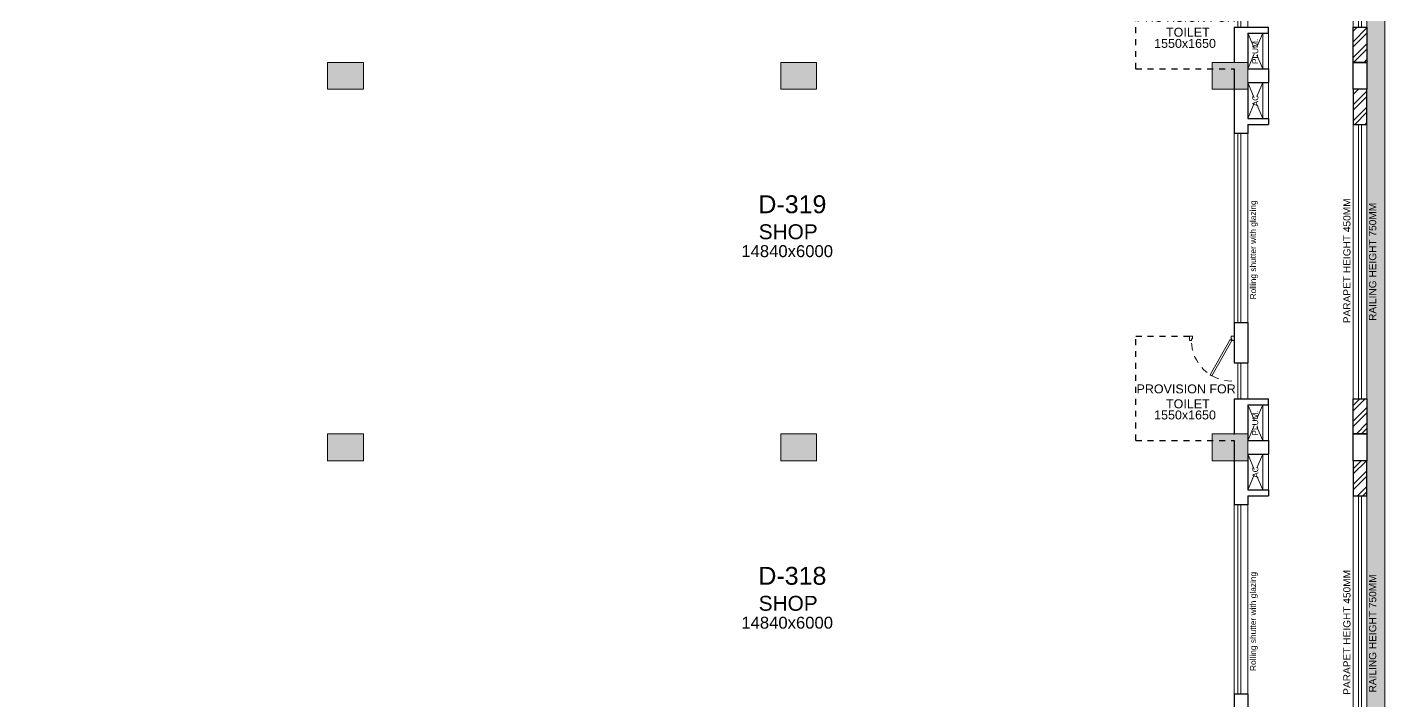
# Model space of a CAD drawing. Header units: metres. Extents: x 9819 to 10514, y 4405 to 4599.
# Drawn here: x 10389.69 to 10412.47, y 4466.11 to 4477.4 of the extents above; entities that cross this region are included whole.
import ezdxf
from ezdxf.enums import TextEntityAlignment as Align

# ---------------------------------------------------------------- set-up
doc = ezdxf.new("R2010")
doc.units = ezdxf.units.M
doc.header["$MEASUREMENT"] = 0
doc.linetypes.add('DASHED2', pattern=[0.375, 0.25, -0.125])
doc.linetypes.add('HIDDEN', pattern=[0.375, 0.25, -0.125])
doc.layers.add('A_COL. NO', color=4, linetype='Continuous')
for name, color, linetype, lineweight in [('A_CONC', 1, 'Continuous', 30), ('A_DOOR-WIN', 23, 'Continuous', 9), ('A_DOTTED', 8, 'HIDDEN', 0), ('A_EXCAVATION', 15, 'Continuous', 20), ('A_GLAZE', 140, 'Continuous', 5), ('A_LEDGE', 252, 'Continuous', 15), ('A_SHOP NO.', 113, 'Continuous', 5), ('A_SILL 0.09', 9, 'Continuous', 9), ('A_SILL 0.25', 25, 'Continuous', 15), ('A_TEXT', 7, 'Continuous', 5), ('A_WALL', 7, 'Continuous', 30), ('A_Wall Hatch', 8, 'Continuous', 5), ('COLUMN-FINAL', 210, 'Continuous', 20), ('Doorline', 251, 'DASHED2', 13)]:
    doc.layers.add(name, color=color, linetype=linetype, lineweight=lineweight)
doc.layers.get('A_COL. NO').off()
doc.styles.get("Standard").update_dxf_attribs({"font": 'arial.ttf'})
pattern_1 = [(225, (9876.38707, 4328.92705), (0.1325825215, -0.1325825215), []), (225, (9876.29869, 4328.92705), (0.1325825215, -0.1325825215), [])]

# ---------------------------------------------------------------- blocks, each defined once
blk = doc.blocks.new('D 750')
at = {"layer": 'A_DOOR-WIN'}
for points in [[(-0.372, 0.665), (-0.035, 0.075), (-0.063, 0.059), (-0.4, 0.649)], [(-0.75, 0.075), (-0.75, 0), (-0.7, 0), (-0.7, 0.043), (-0.715, 0.043), (-0.715, 0.075)], [(0, 0.075), (0, 0), (-0.05, 0), (-0.05, 0.043), (-0.035, 0.043), (-0.035, 0.075)]]:
    blk.add_lwpolyline(points, close=True, dxfattribs=at)
at = {"layer": 'Doorline', "ltscale": 0.5}
blk.add_arc((-0.035, 0.075), 0.68, 90, 180, dxfattribs=at)
blk = doc.blocks.new('Typical shops 3rd')
at = {"layer": 'A_DOOR-WIN'}
for p, q in [((30.095, -1.08), (30.095, -4.25)), ((30.145, -1.08), (30.145, -4.25))]:
    blk.add_line(p, q, dxfattribs=at)
at = {"layer": 'A_DOTTED'}
for p, q in [((30.51, -0.23), (30.26, -0.83)), ((30.51, -0.83), (30.26, -0.23)), ((30.51, -5.63), (30.26, -6.23)), ((30.51, -6.23), (30.26, -5.63))]:
    blk.add_line(p, q, dxfattribs=at)
at = {"layer": 'A_GLAZE'}
for p, q in [((30.095, -4.93), (30.095, -5.53)), ((30.145, -4.93), (30.145, -5.53))]:
    blk.add_line(p, q, dxfattribs=at)
at = {"layer": 'A_LEDGE'}
for p, q in [((30.51, -0.83), (30.51, -0.23)), ((30.61, -0.83), (30.61, -0.23)), ((30.51, -5.63), (30.51, -6.23)), ((30.61, -5.63), (30.61, -6.23))]:
    blk.add_line(p, q, dxfattribs=at)
at = {"layer": 'A_SILL 0.09'}
for p, q in [((30.03, -4.25), (30.03, -1.08)), ((30.26, -1.08), (30.26, -4.25)), ((30.26, -4.93), (30.26, -5.53))]:
    blk.add_line(p, q, dxfattribs=at)
at = {"layer": 'A_WALL'}
for p, q in [((30.03, 0), (30.03, -1.08)), ((30.61, 0), (30.61, -0.23)), ((30.26, -0.23), (30.61, -0.23)), ((30.26, -0.23), (30.26, -0.83)), ((30.26, -0.83), (30.61, -0.83)), ((30.61, -0.83), (30.61, -0.93)), ((30.26, -1.08), (30.03, -1.08)), ((30.26, -0.93), (30.61, -0.93)), ((30.26, -0.93), (30.26, -1.08)), ((30.03, -4.25), (30.03, -4.93)), ((30.03, -4.25), (30.26, -4.25)), ((30.26, -4.25), (30.26, -4.93)), ((30.03, -4.93), (30.26, -4.93)), ((30.03, -5.53), (30.61, -5.53)), ((30.03, -5.53), (30.03, -6.13)), ((30.26, -5.63), (30.26, -6.23)), ((30.26, -5.63), (30.61, -5.63)), ((30.61, -5.63), (30.61, -5.53)), ((30.26, -6.23), (30.61, -6.23))]:
    blk.add_line(p, q, dxfattribs=at)
at = {"layer": 'A_WALL', "color": 252, "linetype": 'DASHED2', "ltscale": 0.3, "true_color": 0x939598}
blk.add_line((28.38, -6.23), (30.03, -6.23), dxfattribs=at)
blk.add_lwpolyline([(28.38, -6.23), (28.38, -4.48), (29.28, -4.48)], dxfattribs=at)
at = {"layer": 'A_DOOR-WIN', "xscale": -1, "rotation": 180}
blk.add_blockref('D 750', (30.03, -4.48), dxfattribs=at)
at = {"layer": 'A_TEXT'}
for s, p in [('AC', (30.436, -0.531)), ('Rolling shutter with glazing', (30.399, -3.034)), ('PLUM.', (30.434, -5.936))]:
    blk.add_text(s, height=0.1, rotation=90, dxfattribs=at).set_placement(p, align=Align.CENTER)
for s, height, p in [('SHOP', 0.25, (22.548, -2.855)), ('14840x6000', 0.2, (22.531, -3.155)), ('1550x1650', 0.15, (29.207, -5.877))]:
    blk.add_text(s, height=height, dxfattribs=at).set_placement(p, align=Align.CENTER)
at = {"layer": 'A_TEXT', "insert": (28.239, -5.29), "char_height": 0.15, "width": 1.97366, "attachment_point": 1}
blk.add_mtext('\\pxqc;PROVISION FOR\\P TOILET ', dxfattribs=at)
blk = doc.blocks.new('A$C53d28cad')
at = {"lineweight": 30, "true_color": 0x636466}
h = blk.add_hatch(dxfattribs=at)
h.set_pattern_fill('ANSI32', color=251, scale=0.5, angle=180)
h.set_pattern_definition([(225, (-10257.98526, -4400.2226), (0.1325825215, -0.1325825215), []), (225, (-10258.07365, -4400.2226), (0.1325825215, -0.1325825215), [])])
h.paths.add_polyline_path([(-33.68, -69.15), (-33.91, -69.15), (-33.91, -69.74), (-33.68, -69.74), (-33.68, -69.15)])
h.paths.add_polyline_path([(-33.185, -70.175), (-33.185, -69.753), (-33.508, -69.753), (-33.508, -70.175)], flags=9)
h.paths.add_polyline_path([(-33.185, -67.128), (-33.185, -66.59), (-33.508, -66.59), (-33.508, -67.128)], flags=9)
h.paths.add_polyline_path([(-33.185, -70.175), (-33.185, -69.753), (-33.508, -69.753), (-33.508, -70.175)], flags=9)
h.paths.add_polyline_path([(-6.586, -0.468), (-4.544, -0.468), (-4.544, -0.218), (-6.586, -0.218)], flags=9)
h.paths.add_polyline_path([(-14.245, -0.468), (-12.203, -0.468), (-12.203, -0.218), (-14.245, -0.218)], flags=9)
h.paths.add_polyline_path([(-21.638, -0.468), (-19.597, -0.468), (-19.597, -0.218), (-21.638, -0.218)], flags=9)
h.paths.add_polyline_path([(-29.159, -0.468), (-27.118, -0.468), (-27.118, -0.218), (-29.159, -0.218)], flags=9)
h.paths.add_polyline_path([(-33.456, -5.829), (-33.456, -3.788), (-33.706, -3.788), (-33.706, -5.829)], flags=9)
h.paths.add_polyline_path([(-33.456, -12.039), (-33.456, -9.998), (-33.706, -9.998), (-33.706, -12.039)], flags=9)
h.paths.add_polyline_path([(-33.456, -18.269), (-33.456, -16.228), (-33.706, -16.228), (-33.706, -18.269)], flags=9)
h.paths.add_polyline_path([(-33.456, -24.499), (-33.456, -22.458), (-33.706, -22.458), (-33.706, -24.499)], flags=9)
h.paths.add_polyline_path([(-33.456, -30.729), (-33.456, -28.688), (-33.706, -28.688), (-33.706, -30.729)], flags=9)
h.paths.add_polyline_path([(-33.456, -36.739), (-33.456, -34.698), (-33.706, -34.698), (-33.706, -36.739)], flags=9)
h.paths.add_polyline_path([(-33.456, -42.969), (-33.456, -40.928), (-33.706, -40.928), (-33.706, -42.969)], flags=9)
h.paths.add_polyline_path([(-33.456, -67.889), (-33.456, -65.848), (-33.706, -65.848), (-33.706, -67.889)], flags=9)
h.paths.add_polyline_path([(-33.456, -61.659), (-33.456, -59.618), (-33.706, -59.618), (-33.706, -61.659)], flags=9)
h.paths.add_polyline_path([(-33.456, -55.429), (-33.456, -53.388), (-33.706, -53.388), (-33.706, -55.429)], flags=9)
h.paths.add_polyline_path([(-33.456, -49.199), (-33.456, -47.158), (-33.706, -47.158), (-33.706, -49.199)], flags=9)
h.paths.add_polyline_path([(-0.208, -5.867), (-0.208, -3.712), (-0.458, -3.712), (-0.458, -5.867)], flags=9)
h.paths.add_polyline_path([(-0.208, -12.077), (-0.208, -9.922), (-0.458, -9.922), (-0.458, -12.077)], flags=9)
h.paths.add_polyline_path([(-0.208, -18.307), (-0.208, -16.152), (-0.458, -16.152), (-0.458, -18.307)], flags=9)
h.paths.add_polyline_path([(-0.208, -24.537), (-0.208, -22.382), (-0.458, -22.382), (-0.458, -24.537)], flags=9)
h.paths.add_polyline_path([(-0.208, -30.767), (-0.208, -28.612), (-0.458, -28.612), (-0.458, -30.767)], flags=9)
h.paths.add_polyline_path([(-0.208, -36.777), (-0.208, -34.622), (-0.458, -34.622), (-0.458, -36.777)], flags=9)
h.paths.add_polyline_path([(-0.208, -43.007), (-0.208, -40.852), (-0.458, -40.852), (-0.458, -43.007)], flags=9)
h.paths.add_polyline_path([(-0.208, -67.927), (-0.208, -65.772), (-0.458, -65.772), (-0.458, -67.927)], flags=9)
h.paths.add_polyline_path([(-0.208, -61.697), (-0.208, -59.542), (-0.458, -59.542), (-0.458, -61.697)], flags=9)
h.paths.add_polyline_path([(-0.208, -55.467), (-0.208, -53.312), (-0.458, -53.312), (-0.458, -55.467)], flags=9)
h.paths.add_polyline_path([(-0.208, -49.237), (-0.208, -47.082), (-0.458, -47.082), (-0.458, -49.237)], flags=9)
h = blk.add_hatch(dxfattribs=at)
h.set_pattern_fill('ANSI32', color=251, scale=0.5, angle=180)
h.set_pattern_definition(pattern_1)
h.paths.add_polyline_path([(0, -19.53), (0, -20.12), (-0.23, -20.12), (-0.23, -19.53)])
h = blk.add_hatch(dxfattribs=at)
h.set_pattern_fill('ANSI32', color=251, scale=0.5, angle=180)
h.set_pattern_definition(pattern_1)
h.paths.add_polyline_path([(0, -21.16), (0, -20.57), (-0.23, -20.57), (-0.23, -21.16)])
h = blk.add_hatch(dxfattribs=at)
h.set_pattern_fill('ANSI32', color=251, scale=0.5, angle=180)
h.set_pattern_definition(pattern_1)
h.paths.add_polyline_path([(0, -25.76), (0, -26.35), (-0.23, -26.35), (-0.23, -25.76)])
h = blk.add_hatch(dxfattribs=at)
h.set_pattern_fill('ANSI32', color=251, scale=0.5, angle=180)
h.set_pattern_definition(pattern_1)
h.paths.add_polyline_path([(0, -27.39), (0, -26.8), (-0.23, -26.8), (-0.23, -27.39)])
at = {"layer": 'A_CONC'}
for points in [[(0, -20.57), (-0.23, -20.57), (-0.23, -20.12), (0, -20.12)], [(0, -26.8), (-0.23, -26.8), (-0.23, -26.35), (0, -26.35)]]:
    blk.add_lwpolyline(points, close=True, dxfattribs=at)
at = {"layer": 'A_WALL'}
for points in [[(0, -19.53), (0, -20.12), (-0.23, -20.12), (-0.23, -19.53)], [(0, -21.16), (0, -20.57), (-0.23, -20.57), (-0.23, -21.16)], [(0, -25.76), (0, -26.35), (-0.23, -26.35), (-0.23, -25.76)], [(0, -27.39), (0, -26.8), (-0.23, -26.8), (-0.23, -27.39)]]:
    blk.add_lwpolyline(points, close=True, dxfattribs=at)
blk = doc.blocks.new('A$Ca4911a7c')
at = {"transparency": 33554493}
h = blk.add_hatch(color=256, dxfattribs=at)
h.dxf.hatch_style = 1
h.paths.add_polyline_path([(0, 0), (-34.51, 0), (-34.51, -72.68), (0, -72.68)])
h.paths.add_polyline_path([(-0.3, -0.3), (-34.21, -0.3), (-34.21, -72.38), (-0.3, -72.38)], flags=16)
blk.add_lwpolyline([(0, 0), (-34.51, 0), (-34.51, -72.68), (0, -72.68)], close=True)
at = {"layer": 'A_GLAZE'}
for points in [[(-0.39, -15.23), (-0.44, -15.23), (-0.44, -19.83), (-0.39, -19.83)], [(-0.39, -21.46), (-0.44, -21.46), (-0.44, -26.06), (-0.39, -26.06)]]:
    blk.add_lwpolyline(points, close=True, dxfattribs=at)
at = {"layer": 'A_GLAZE', "elevation": 0}
blk.add_lwpolyline([(-0.39, -27.69), (-0.44, -27.69), (-0.44, -32.29), (-0.39, -32.29)], close=True, dxfattribs=at)
at = {"layer": 'A_TEXT', "color": 32, "true_color": 0xcd6928}
blk.add_lwpolyline([(-0.3, -0.3), (-34.21, -0.3), (-34.21, -72.38), (-0.3, -72.38)], close=True, dxfattribs=at)
blk.add_lwpolyline([(-2.64, -72.15), (-0.53, -72.15), (-0.53, -0.53), (-33.98, -0.53), (-33.98, -72.15), (-31.87, -72.15)], dxfattribs=at)
at = {"linetype": 'DASHED2'}
blk.add_blockref('A$C53d28cad', (-0.3, -0.3), dxfattribs=at)
at = {"layer": 'A_TEXT', "color": 32, "true_color": 0xcd6928, "char_height": 0.1215, "attachment_point": 1, "rotation": 90}
for insert in [(-0.698, -24.794), (-0.698, -31.024)]:
    blk.add_mtext_dynamic_manual_height_columns('PARAPET HEIGHT 450MM', width=3.42392, gutter_width=0.931, heights=[0], dxfattribs=dict(at, insert=insert))
at = {"layer": 'A_TEXT', "color": 4, "char_height": 0.1215, "attachment_point": 1, "rotation": 90}
for insert in [(-0.266, -24.755), (-0.266, -30.985)]:
    blk.add_mtext_dynamic_manual_height_columns('RAILING HEIGHT 750MM', width=3.42392, gutter_width=0.931, heights=[0], dxfattribs=dict(at, insert=insert))
blk = doc.blocks.new('Wing D Columns')
at = {"layer": 'COLUMN-FINAL'}
for color, points in [(3, [(14.47, -18.12), (14.47, -18.57), (15.07, -18.57), (15.07, -18.12)]), (3, [(22.075, -18.12), (22.075, -18.57), (22.675, -18.57), (22.675, -18.12)]), (1, [(29.31, -18.12), (29.31, -18.57), (29.91, -18.57), (29.91, -18.12)]), (3, [(14.47, -24.35), (14.47, -24.8), (15.07, -24.8), (15.07, -24.35)]), (3, [(22.075, -24.35), (22.075, -24.8), (22.675, -24.8), (22.675, -24.35)]), (1, [(29.31, -24.35), (29.31, -24.8), (29.91, -24.8), (29.91, -24.35)])]:
    blk.add_hatch(color=color, dxfattribs=at).paths.add_polyline_path(points)
at = {"layer": 'COLUMN-FINAL', "color": 3}
for points in [[(14.47, -18.12), (14.47, -18.57), (15.07, -18.57), (15.07, -18.12)], [(22.075, -18.12), (22.075, -18.57), (22.675, -18.57), (22.675, -18.12)], [(14.47, -24.35), (14.47, -24.8), (15.07, -24.8), (15.07, -24.35)], [(22.075, -24.35), (22.075, -24.8), (22.675, -24.8), (22.675, -24.35)]]:
    blk.add_lwpolyline(points, close=True, dxfattribs=at)
at = {"layer": 'COLUMN-FINAL', "color": 1}
for points in [[(29.31, -18.12), (29.31, -18.57), (29.91, -18.57), (29.91, -18.12)], [(29.31, -24.35), (29.31, -24.8), (29.91, -24.8), (29.91, -24.35)]]:
    blk.add_lwpolyline(points, close=True, dxfattribs=at)
blk = doc.blocks.new('WING-D REVISED COLU.')
at = {"layer": 'A_EXCAVATION'}
blk.add_blockref('Wing D Columns', (5532.543, -8729.918), dxfattribs=at)

msp = doc.modelspace()

# ---------------------------------------------------------------- linework, layer by layer
at = {"layer": 'A_SILL 0.25'}
for points in [[(10380.2574, 4424.8528), (10378.2574, 4424.8528), (10378.2574, 4496.9328), (10412.1674, 4496.9328), (10412.1674, 4424.8528), (10410.1674, 4424.8528), (10410.1674, 4426.8528), (10410.5174, 4426.8528), (10410.5174, 4427.0828), (10410.5174, 4427.6828), (10410.5174, 4427.7828), (10409.9374, 4427.7828), (10409.9374, 4427.0828), (10409.9374, 4426.8528)], [(10380.2574, 4425.0828), (10378.4874, 4425.0828), (10378.4874, 4496.7028), (10411.9374, 4496.7028), (10411.9374, 4425.0828), (10410.1674, 4425.0828)]]:
    msp.add_lwpolyline(points, dxfattribs=at)

# ---------------------------------------------------------------- block references
at = {"layer": 'A_COL. NO'}
msp.add_blockref('WING-D REVISED COLU.', (4847.7146, 13224.8507), dxfattribs=at)
at = {"layer": 'A_SILL 0.25'}
msp.add_blockref('A$Ca4911a7c', (10412.4674, 4497.2328), dxfattribs=at)
at = {"layer": 'A_Wall Hatch'}
for p in [(10379.9074, 4482.9328), (10379.9074, 4476.7028), (10379.9074, 4470.4728)]:
    msp.add_blockref('Typical shops 3rd', p, dxfattribs=at)

# ---------------------------------------------------------------- texts
at = {"layer": 'A_SHOP NO.'}
for s, p in [('D-319', (10402.526, 4474.2839)), ('D-318', (10402.526, 4468.0539))]:
    msp.add_text(s, height=0.3, dxfattribs=at).set_placement(p, align=Align.CENTER)

doc.saveas('drawing.dxf')
